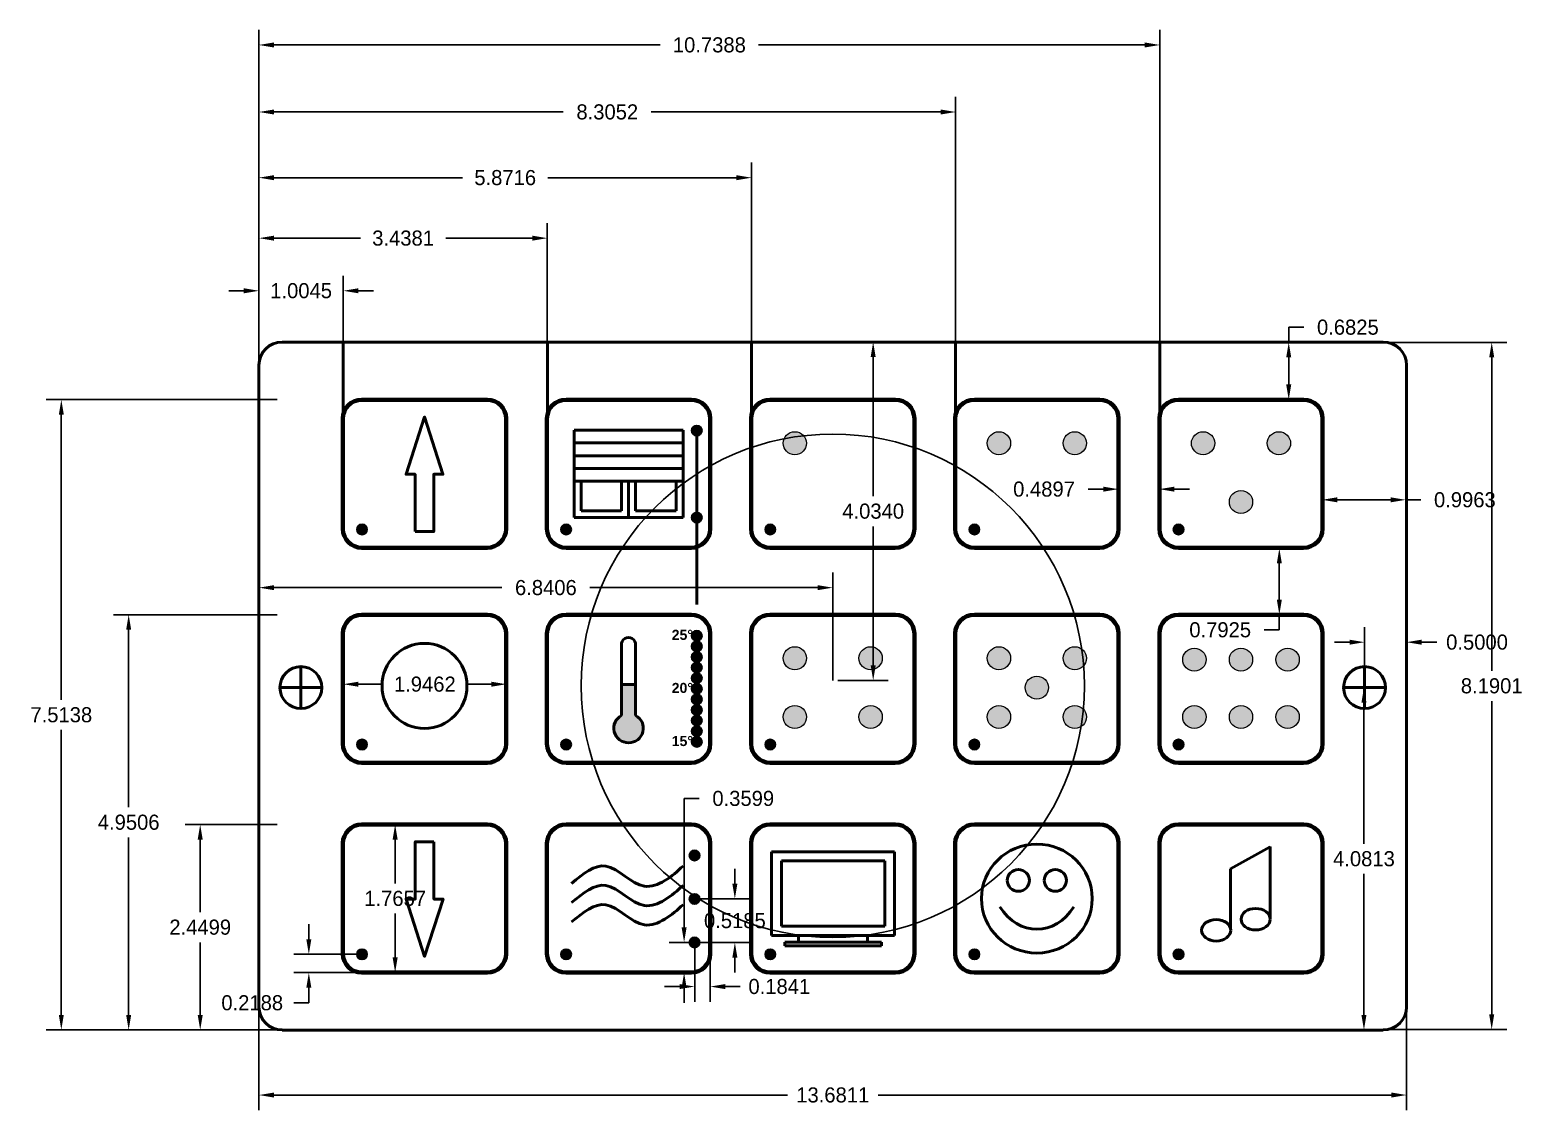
# Model space of a CAD drawing. Header units: centimetres. Extents: x -12 to 94, y -28 to 4.
# Drawn here: x 76.45 to 94.25, y -9.26 to 3.61 of the extents above; entities that cross this region are included whole.
import ezdxf

# ---------------------------------------------------------------- set-up
doc = ezdxf.new("R2010")
doc.units = ezdxf.units.CM
doc.header["$MEASUREMENT"] = 0
doc.layers.add('grafika koło', color=7, linetype='Continuous', lineweight=50)
doc.layers.add('ramka_zewnetrzna', color=7, linetype='Continuous', lineweight=50)
for name, color, linetype in [('LED_info', 1, 'Continuous'), ('Podświetlenie_klawiszy', 5, 'Continuous'), ('Pole_Touch', 7, 'Continuous'), ('wymiary', 1, 'Continuous')]:
    doc.layers.add(name, color=color, linetype=linetype)
doc.dimstyles.get("Standard").update_dxf_attribs({"dimtxt": 0.18, "dimasz": 0.18, "dimexe": 0.18, "dimexo": 0.0625, "dimgap": 0.09, "dimtad": 0, "dimtih": 1, "dimtoh": 1, "dimdec": 4, "dimzin": 0, "dimdsep": 46, "dimtxsty": 'Standard', "dimcen": 0.09, "dimadec": 0, "dimazin": 0, "dimtfac": 1, "dimtdec": 4, "dimtofl": 0, "dimtmove": 0, "dimatfit": 3, "dimfxl": 1, "dimtolj": 1, "dimtzin": 0, "dimarcsym": 0})

# ---------------------------------------------------------------- blocks, each defined once
blk = doc.blocks.new('ramka1')
at = {"layer": 'ramka_zewnetrzna'}
for p, q in [((-0.278, 7.926), (-13.403, 7.926)), ((-13.681, 7.653), (-13.681, 0)), ((0, 0), (0, 7.653)), ((-13.403, -0.274), (-0.278, -0.274))]:
    blk.add_line(p, q, dxfattribs=at)
for centre, major_axis, start_param, end_param in [((-13.403, 7.653), (-0.278, 0), -1.570796, 0), ((-0.278, 7.653), (-0.278, 0), 3.141593, 4.712389), ((-13.403, 0), (0.278, 0), 3.141593, 4.712389), ((-0.278, 0), (0.278, 0), 4.712389, 6.283185)]:
    blk.add_ellipse(centre, major_axis=major_axis, ratio=0.98339, start_param=start_param, end_param=end_param, dxfattribs=at)
blk = doc.blocks.new('Pole_Touch')
at = {"layer": 'Pole_Touch', "lineweight": 100}
blk.add_open_spline([(-0.028, 1.108), (-0.028, 1.108), (1.044, 1.108), (1.044, 1.108), (1.044, 1.108), (1.134, 1.108), (1.208, 1.034), (1.208, 0.944), (1.208, 0.944), (1.208, 0.944), (1.208, -0.019), (1.208, -0.019), (1.208, -0.019), (1.208, -0.109), (1.134, -0.183), (1.044, -0.183), (1.044, -0.183), (1.044, -0.183), (-0.028, -0.183), (-0.028, -0.183), (-0.028, -0.183), (-0.118, -0.183), (-0.192, -0.109), (-0.192, -0.019), (-0.192, -0.019), (-0.192, -0.019), (-0.192, 0.944), (-0.192, 0.944), (-0.192, 0.944), (-0.192, 1.034), (-0.118, 1.108), (-0.028, 1.108)], degree=3, knots=[0, 0, 0, 0, 0.111111, 0.111111, 0.111111, 0.111111, 0.222222, 0.222222, 0.222222, 0.222222, 0.333333, 0.333333, 0.333333, 0.333333, 0.444444, 0.444444, 0.444444, 0.444444, 0.555556, 0.555556, 0.555556, 0.555556, 0.666667, 0.666667, 0.666667, 0.666667, 0.777778, 0.777778, 0.777778, 0.777778, 1, 1, 1, 1], dxfattribs=at)
blk = doc.blocks.new('LED_1')
at = {"layer": 'Podświetlenie_klawiszy'}
blk.add_hatch(color=256, dxfattribs=at).paths.add_polyline_path([(0.0625, 0, 1), (-0.0625, 0, 1)])
blk.add_circle((0, 0), 0.0625, dxfattribs=at)
blk = doc.blocks.new('grafika koło')
h = blk.add_hatch(color=256)
edge = h.paths.add_edge_path()
edge.add_ellipse((0, 0), major_axis=(0, 0.1), ratio=1, start_angle=0, end_angle=360)
at = {"layer": 'grafika koło', "lineweight": 0}
blk.add_ellipse((0, 0), major_axis=(0, 0.1), ratio=1, dxfattribs=at)
blk = doc.blocks.new('LED_info')
at = {"layer": 'LED_info'}
blk.add_hatch(color=256, dxfattribs=at).paths.add_polyline_path([(0.0625, 0, 1), (-0.0625, 0, 1)])
blk.add_circle((0, 0), 0.0625, dxfattribs=at)
blk = doc.blocks.new('łeb')
at = {"layer": 'grafika koło'}
for q in [(0, 0.25), (-0.25, 0), (0.25, 0), (0, -0.25)]:
    blk.add_line((0, 0), q, dxfattribs=at)
blk.add_circle((0, 0), 0.25, dxfattribs=at)
blk = doc.blocks.new('*D35')
at = {"layer": 'Defpoints', "color": 0}
for p in [(79.177, -8.035), (92.859, -8.035), (79.177, -9.084)]:
    blk.add_point(p, dxfattribs=at)
at = {"layer": 'grafika koło', "color": 0, "lineweight": -2}
for p, q in [((79.177, -8.097), (79.177, -9.264)), ((92.859, -8.097), (92.859, -9.264)), ((79.357, -9.084), (85.478, -9.084)), ((92.679, -9.084), (86.558, -9.084))]:
    blk.add_line(p, q, dxfattribs=at)
at = {"layer": 'grafika koło', "color": 0}
for points in [[(79.357, -9.054), (79.357, -9.114), (79.177, -9.084)], [(92.679, -9.054), (92.679, -9.114), (92.859, -9.084)]]:
    blk.add_solid(points, dxfattribs=at)
at = {"layer": 'grafika koło', "color": 0, "insert": (86.018, -9.084), "char_height": 0.18, "attachment_point": 5}
blk.add_mtext('\\A1;13.6811', dxfattribs=at)
blk = doc.blocks.new('*D37')
at = {"layer": 'Defpoints', "color": 0}
for p in [(80.182, 0.503), (79.177, -0.382), (80.182, -0.382)]:
    blk.add_point(p, dxfattribs=at)
at = {"layer": 'grafika koło', "color": 0, "lineweight": -2}
for p, q in [((79.177, -0.319), (79.177, 0.683)), ((80.182, -0.319), (80.182, 0.683)), ((78.997, 0.503), (78.817, 0.503)), ((80.362, 0.503), (80.542, 0.503))]:
    blk.add_line(p, q, dxfattribs=at)
at = {"layer": 'grafika koło', "color": 0}
for points in [[(78.997, 0.533), (78.997, 0.473), (79.177, 0.503)], [(80.362, 0.533), (80.362, 0.473), (80.182, 0.503)]]:
    blk.add_solid(points, dxfattribs=at)
at = {"layer": 'grafika koło', "color": 0, "insert": (79.68, 0.503), "char_height": 0.18, "attachment_point": 5}
blk.add_mtext('\\A1;1.0045', dxfattribs=at)
blk = doc.blocks.new('*D38')
at = {"layer": 'Defpoints', "color": 0}
for p in [(82.615, 1.13), (79.177, -0.319), (82.615, -0.319)]:
    blk.add_point(p, dxfattribs=at)
at = {"layer": 'grafika koło', "color": 0, "lineweight": -2}
for p, q in [((79.177, -0.257), (79.177, 1.31)), ((82.615, -0.257), (82.615, 1.31)), ((79.357, 1.13), (80.386, 1.13)), ((82.435, 1.13), (81.406, 1.13))]:
    blk.add_line(p, q, dxfattribs=at)
at = {"layer": 'grafika koło', "color": 0}
for points in [[(79.357, 1.16), (79.357, 1.1), (79.177, 1.13)], [(82.435, 1.16), (82.435, 1.1), (82.615, 1.13)]]:
    blk.add_solid(points, dxfattribs=at)
at = {"layer": 'grafika koło', "color": 0, "insert": (80.896, 1.13), "char_height": 0.18, "attachment_point": 5}
blk.add_mtext('\\A1;3.4381', dxfattribs=at)
blk = doc.blocks.new('*D39')
at = {"layer": 'Defpoints', "color": 0}
for p in [(85.049, 1.851), (79.177, -0.382), (85.049, -0.382)]:
    blk.add_point(p, dxfattribs=at)
at = {"layer": 'grafika koło', "color": 0, "lineweight": -2}
for p, q in [((79.177, -0.319), (79.177, 2.031)), ((85.049, -0.319), (85.049, 2.031)), ((79.357, 1.851), (81.603, 1.851)), ((84.869, 1.851), (82.623, 1.851))]:
    blk.add_line(p, q, dxfattribs=at)
at = {"layer": 'grafika koło', "color": 0}
for points in [[(79.357, 1.881), (79.357, 1.821), (79.177, 1.851)], [(84.869, 1.881), (84.869, 1.821), (85.049, 1.851)]]:
    blk.add_solid(points, dxfattribs=at)
at = {"layer": 'grafika koło', "color": 0, "insert": (82.113, 1.851), "char_height": 0.18, "attachment_point": 5}
blk.add_mtext('\\A1;5.8716', dxfattribs=at)
blk = doc.blocks.new('*D40')
at = {"layer": 'Defpoints', "color": 0}
for p in [(87.483, 2.634), (79.177, -0.382), (87.483, -0.382)]:
    blk.add_point(p, dxfattribs=at)
at = {"layer": 'grafika koło', "color": 0, "lineweight": -2}
for p, q in [((79.177, -0.319), (79.177, 2.814)), ((87.483, -0.319), (87.483, 2.814)), ((79.357, 2.634), (82.805, 2.634)), ((87.303, 2.634), (83.855, 2.634))]:
    blk.add_line(p, q, dxfattribs=at)
at = {"layer": 'grafika koło', "color": 0}
for points in [[(79.357, 2.664), (79.357, 2.604), (79.177, 2.634)], [(87.303, 2.664), (87.303, 2.604), (87.483, 2.634)]]:
    blk.add_solid(points, dxfattribs=at)
at = {"layer": 'grafika koło', "color": 0, "insert": (83.33, 2.634), "char_height": 0.18, "attachment_point": 5}
blk.add_mtext('\\A1;8.3052', dxfattribs=at)
blk = doc.blocks.new('*D41')
at = {"layer": 'Defpoints', "color": 0}
for p in [(89.916, 3.433), (79.177, -0.382), (89.916, -0.382)]:
    blk.add_point(p, dxfattribs=at)
at = {"layer": 'grafika koło', "color": 0, "lineweight": -2}
for p, q in [((79.177, -0.319), (79.177, 3.613)), ((89.916, -0.319), (89.916, 3.613)), ((79.357, 3.433), (83.962, 3.433)), ((89.736, 3.433), (85.132, 3.433))]:
    blk.add_line(p, q, dxfattribs=at)
at = {"layer": 'grafika koło', "color": 0}
for points in [[(79.357, 3.463), (79.357, 3.403), (79.177, 3.433)], [(89.736, 3.463), (89.736, 3.403), (89.916, 3.433)]]:
    blk.add_solid(points, dxfattribs=at)
at = {"layer": 'grafika koło', "color": 0, "insert": (84.547, 3.433), "char_height": 0.18, "attachment_point": 5}
blk.add_mtext('\\A1;10.7388', dxfattribs=at)
blk = doc.blocks.new('*D42')
at = {"layer": 'Defpoints', "color": 0}
for p in [(78.477, -5.859), (79.456, -5.859), (79.456, -8.308)]:
    blk.add_point(p, dxfattribs=at)
at = {"layer": 'grafika koło', "color": 0, "lineweight": -2}
for p, q in [((79.393, -5.859), (78.297, -5.859)), ((78.477, -6.039), (78.477, -6.904)), ((78.477, -8.128), (78.477, -7.264)), ((79.393, -8.308), (78.297, -8.308))]:
    blk.add_line(p, q, dxfattribs=at)
at = {"layer": 'grafika koło', "color": 0}
for points in [[(78.447, -6.039), (78.507, -6.039), (78.477, -5.859)], [(78.447, -8.128), (78.507, -8.128), (78.477, -8.308)]]:
    blk.add_solid(points, dxfattribs=at)
at = {"layer": 'grafika koło', "color": 0, "insert": (78.477, -7.084), "char_height": 0.18, "attachment_point": 5}
blk.add_mtext('\\A1;2.4499', dxfattribs=at)
blk = doc.blocks.new('*D43')
at = {"layer": 'Defpoints', "color": 0}
for p in [(77.624, -3.358), (79.456, -3.358), (79.456, -8.308)]:
    blk.add_point(p, dxfattribs=at)
at = {"layer": 'grafika koło', "color": 0, "lineweight": -2}
for p, q in [((79.393, -3.358), (77.444, -3.358)), ((77.624, -3.538), (77.624, -5.653)), ((77.624, -8.128), (77.624, -6.013)), ((79.393, -8.308), (77.444, -8.308))]:
    blk.add_line(p, q, dxfattribs=at)
at = {"layer": 'grafika koło', "color": 0}
for points in [[(77.594, -3.538), (77.654, -3.538), (77.624, -3.358)], [(77.594, -8.128), (77.654, -8.128), (77.624, -8.308)]]:
    blk.add_solid(points, dxfattribs=at)
at = {"layer": 'grafika koło', "color": 0, "insert": (77.624, -5.833), "char_height": 0.18, "attachment_point": 5}
blk.add_mtext('\\A1;4.9506', dxfattribs=at)
blk = doc.blocks.new('*D44')
at = {"layer": 'Defpoints', "color": 0}
for p in [(76.821, -0.795), (79.456, -0.795), (79.456, -8.308)]:
    blk.add_point(p, dxfattribs=at)
at = {"layer": 'grafika koło', "color": 0, "lineweight": -2}
for p, q in [((79.393, -0.795), (76.641, -0.795)), ((76.821, -0.975), (76.821, -4.372)), ((76.821, -8.128), (76.821, -4.732)), ((79.393, -8.308), (76.641, -8.308))]:
    blk.add_line(p, q, dxfattribs=at)
at = {"layer": 'grafika koło', "color": 0}
for points in [[(76.791, -0.975), (76.851, -0.975), (76.821, -0.795)], [(76.791, -8.128), (76.851, -8.128), (76.821, -8.308)]]:
    blk.add_solid(points, dxfattribs=at)
at = {"layer": 'grafika koło', "color": 0, "insert": (76.821, -4.552), "char_height": 0.18, "attachment_point": 5}
blk.add_mtext('\\A1;7.5138', dxfattribs=at)
blk = doc.blocks.new('*D45')
at = {"layer": 'Defpoints', "color": 0}
for p in [(80.406, -7.406), (79.772, -7.625), (80.406, -7.625)]:
    blk.add_point(p, dxfattribs=at)
at = {"layer": 'grafika koło', "color": 0, "lineweight": -2}
for p, q in [((79.772, -7.226), (79.772, -7.046)), ((80.344, -7.406), (79.592, -7.406)), ((80.344, -7.625), (79.592, -7.625)), ((79.772, -7.805), (79.772, -7.985)), ((79.772, -7.985), (79.592, -7.985))]:
    blk.add_line(p, q, dxfattribs=at)
at = {"layer": 'grafika koło', "color": 0}
for points in [[(79.742, -7.226), (79.802, -7.226), (79.772, -7.406)], [(79.742, -7.805), (79.802, -7.805), (79.772, -7.625)]]:
    blk.add_solid(points, dxfattribs=at)
at = {"layer": 'grafika koło', "color": 0, "insert": (79.097, -7.985), "char_height": 0.18, "attachment_point": 5}
blk.add_mtext('\\A1;0.2188', dxfattribs=at)
blk = doc.blocks.new('*D46')
at = {"layer": 'Defpoints', "color": 0}
for p in [(84.372, -7.269), (84.556, -7.269), (84.556, -7.791)]:
    blk.add_point(p, dxfattribs=at)
at = {"layer": 'grafika koło', "color": 0, "lineweight": -2}
for p, q in [((84.372, -7.331), (84.372, -7.971)), ((84.556, -7.331), (84.556, -7.971)), ((84.192, -7.791), (84.012, -7.791)), ((84.736, -7.791), (84.916, -7.791))]:
    blk.add_line(p, q, dxfattribs=at)
at = {"layer": 'grafika koło', "color": 0}
for points in [[(84.192, -7.761), (84.192, -7.821), (84.372, -7.791)], [(84.736, -7.761), (84.736, -7.821), (84.556, -7.791)]]:
    blk.add_solid(points, dxfattribs=at)
at = {"layer": 'grafika koło', "color": 0, "insert": (85.381, -7.791), "char_height": 0.18, "attachment_point": 5}
blk.add_mtext('\\A1;0.1841', dxfattribs=at)
blk = doc.blocks.new('*D47')
at = {"layer": 'Defpoints', "color": 0}
for p in [(84.37, -7.265), (84.246, -7.625), (84.37, -7.625)]:
    blk.add_point(p, dxfattribs=at)
at = {"layer": 'grafika koło', "color": 0, "lineweight": -2}
for p, q in [((84.246, -7.085), (84.246, -5.549)), ((84.246, -5.549), (84.426, -5.549)), ((84.308, -7.265), (84.066, -7.265)), ((84.308, -7.625), (84.066, -7.625)), ((84.246, -7.805), (84.246, -7.985))]:
    blk.add_line(p, q, dxfattribs=at)
at = {"layer": 'grafika koło', "color": 0}
for points in [[(84.216, -7.085), (84.276, -7.085), (84.246, -7.265)], [(84.216, -7.805), (84.276, -7.805), (84.246, -7.625)]]:
    blk.add_solid(points, dxfattribs=at)
at = {"layer": 'grafika koło', "color": 0, "insert": (84.951, -5.549), "char_height": 0.18, "attachment_point": 5}
blk.add_mtext('\\A1;0.3599', dxfattribs=at)
blk = doc.blocks.new('*D48')
at = {"layer": 'Defpoints', "color": 0}
for p in [(84.37, -6.746), (84.851, -6.746), (84.37, -7.265)]:
    blk.add_point(p, dxfattribs=at)
at = {"layer": 'grafika koło', "color": 0, "lineweight": -2}
for p, q in [((84.851, -6.566), (84.851, -6.386)), ((84.433, -6.746), (85.031, -6.746)), ((84.433, -7.265), (85.031, -7.265)), ((84.851, -7.445), (84.851, -7.625))]:
    blk.add_line(p, q, dxfattribs=at)
at = {"layer": 'grafika koło', "color": 0}
for points in [[(84.821, -6.566), (84.881, -6.566), (84.851, -6.746)], [(84.821, -7.445), (84.881, -7.445), (84.851, -7.265)]]:
    blk.add_solid(points, dxfattribs=at)
at = {"layer": 'grafika koło', "color": 0, "insert": (84.851, -7.006), "char_height": 0.18, "attachment_point": 5}
blk.add_mtext('\\A1;0.5185', dxfattribs=at)
blk = doc.blocks.new('*D49')
at = {"layer": 'Defpoints', "color": 0}
for p in [(80.406, -5.859), (80.406, -7.624), (80.801, -7.624)]:
    blk.add_point(p, dxfattribs=at)
at = {"layer": 'grafika koło', "color": 0, "lineweight": -2}
for p, q in [((80.469, -5.859), (80.981, -5.859)), ((80.801, -6.039), (80.801, -6.561)), ((80.801, -7.444), (80.801, -6.921)), ((80.469, -7.624), (80.981, -7.624))]:
    blk.add_line(p, q, dxfattribs=at)
at = {"layer": 'grafika koło', "color": 0}
for points in [[(80.771, -6.039), (80.831, -6.039), (80.801, -5.859)], [(80.771, -7.444), (80.831, -7.444), (80.801, -7.624)]]:
    blk.add_solid(points, dxfattribs=at)
at = {"layer": 'grafika koło', "color": 0, "insert": (80.801, -6.741), "char_height": 0.18, "attachment_point": 5}
blk.add_mtext('\\A1;1.7657', dxfattribs=at)
blk = doc.blocks.new('*D50')
at = {"layer": 'Defpoints', "color": 0}
for p in [(80.182, -3.832), (82.128, -3.832), (80.182, -4.187)]:
    blk.add_point(p, dxfattribs=at)
at = {"layer": 'grafika koło', "color": 0, "lineweight": -2}
for p, q in [((80.182, -3.894), (80.182, -4.367)), ((82.128, -3.894), (82.128, -4.367)), ((80.362, -4.187), (80.645, -4.187)), ((81.948, -4.187), (81.665, -4.187))]:
    blk.add_line(p, q, dxfattribs=at)
at = {"layer": 'grafika koło', "color": 0}
for points in [[(80.362, -4.157), (80.362, -4.217), (80.182, -4.187)], [(81.948, -4.157), (81.948, -4.217), (82.128, -4.187)]]:
    blk.add_solid(points, dxfattribs=at)
at = {"layer": 'grafika koło', "color": 0, "insert": (81.155, -4.187), "char_height": 0.18, "attachment_point": 5}
blk.add_mtext('\\A1;1.9462', dxfattribs=at)
blk = doc.blocks.new('*D51')
at = {"layer": 'Defpoints', "color": 0}
for p in [(92.564, -0.112), (93.874, -0.112), (92.564, -8.302)]:
    blk.add_point(p, dxfattribs=at)
at = {"layer": 'grafika koło', "color": 0, "lineweight": -2}
for p, q in [((92.627, -0.112), (94.054, -0.112)), ((93.874, -0.292), (93.874, -4.027)), ((93.874, -8.122), (93.874, -4.387)), ((92.627, -8.302), (94.054, -8.302))]:
    blk.add_line(p, q, dxfattribs=at)
at = {"layer": 'grafika koło', "color": 0}
for points in [[(93.844, -0.292), (93.904, -0.292), (93.874, -0.112)], [(93.844, -8.122), (93.904, -8.122), (93.874, -8.302)]]:
    blk.add_solid(points, dxfattribs=at)
at = {"layer": 'grafika koło', "color": 0, "insert": (93.874, -4.207), "char_height": 0.18, "attachment_point": 5}
blk.add_mtext('\\A1;8.1901', dxfattribs=at)
blk = doc.blocks.new('*D52')
at = {"layer": 'Defpoints', "color": 0}
for p in [(90.97, -0.112), (91.454, -0.112), (90.97, -0.794)]:
    blk.add_point(p, dxfattribs=at)
at = {"layer": 'grafika koło', "color": 0, "lineweight": -2}
for p, q in [((91.454, -0.112), (91.454, 0.068)), ((91.454, 0.068), (91.634, 0.068)), ((91.033, -0.112), (91.634, -0.112)), ((91.454, -0.614), (91.454, -0.292)), ((91.033, -0.794), (91.634, -0.794))]:
    blk.add_line(p, q, dxfattribs=at)
at = {"layer": 'grafika koło', "color": 0}
for points in [[(91.424, -0.292), (91.484, -0.292), (91.454, -0.112)], [(91.424, -0.614), (91.484, -0.614), (91.454, -0.794)]]:
    blk.add_solid(points, dxfattribs=at)
at = {"layer": 'grafika koło', "color": 0, "insert": (92.159, 0.068), "char_height": 0.18, "attachment_point": 5}
blk.add_mtext('\\A1;0.6825', dxfattribs=at)
blk = doc.blocks.new('*D53')
at = {"layer": 'Defpoints', "color": 0}
for p in [(91.853, -1.733), (92.849, -1.733), (92.849, -1.989)]:
    blk.add_point(p, dxfattribs=at)
at = {"layer": 'grafika koło', "color": 0, "lineweight": -2}
for p, q in [((91.853, -1.795), (91.853, -2.169)), ((92.849, -1.795), (92.849, -2.169)), ((92.033, -1.989), (92.669, -1.989)), ((92.849, -1.989), (93.029, -1.989))]:
    blk.add_line(p, q, dxfattribs=at)
at = {"layer": 'grafika koło', "color": 0}
for points in [[(92.033, -1.959), (92.033, -2.019), (91.853, -1.989)], [(92.669, -1.959), (92.669, -2.019), (92.849, -1.989)]]:
    blk.add_solid(points, dxfattribs=at)
at = {"layer": 'grafika koło', "color": 0, "insert": (93.554, -1.989), "char_height": 0.18, "attachment_point": 5}
blk.add_mtext('\\A1;0.9963', dxfattribs=at)
blk = doc.blocks.new('*D54')
at = {"layer": 'Defpoints', "color": 0}
for p in [(89.422, -1.813), (89.422, -1.862), (89.912, -1.813)]:
    blk.add_point(p, dxfattribs=at)
at = {"layer": 'grafika koło', "color": 0, "lineweight": -2}
for p, q in [((89.242, -1.862), (89.062, -1.862)), ((89.422, -1.875), (89.422, -2.042)), ((89.912, -1.875), (89.912, -2.042)), ((90.092, -1.862), (90.272, -1.862))]:
    blk.add_line(p, q, dxfattribs=at)
at = {"layer": 'grafika koło', "color": 0}
for points in [[(89.242, -1.832), (89.242, -1.892), (89.422, -1.862)], [(90.092, -1.832), (90.092, -1.892), (89.912, -1.862)]]:
    blk.add_solid(points, dxfattribs=at)
at = {"layer": 'grafika koło', "color": 0, "insert": (88.537, -1.862), "char_height": 0.18, "attachment_point": 5}
blk.add_mtext('\\A1;0.4897', dxfattribs=at)
blk = doc.blocks.new('*D55')
at = {"layer": 'Defpoints', "color": 0}
for p in [(90.793, -2.566), (90.793, -3.359), (91.342, -3.359)]:
    blk.add_point(p, dxfattribs=at)
at = {"layer": 'grafika koło', "color": 0, "lineweight": -2}
for p, q in [((90.856, -2.566), (91.522, -2.566)), ((91.342, -2.746), (91.342, -3.179)), ((90.856, -3.359), (91.522, -3.359)), ((91.342, -3.359), (91.342, -3.539)), ((91.342, -3.539), (91.162, -3.539))]:
    blk.add_line(p, q, dxfattribs=at)
at = {"layer": 'grafika koło', "color": 0}
for points in [[(91.312, -2.746), (91.372, -2.746), (91.342, -2.566)], [(91.312, -3.179), (91.372, -3.179), (91.342, -3.359)]]:
    blk.add_solid(points, dxfattribs=at)
at = {"layer": 'grafika koło', "color": 0, "insert": (90.637, -3.539), "char_height": 0.18, "attachment_point": 5}
blk.add_mtext('\\A1;0.7925', dxfattribs=at)
blk = doc.blocks.new('*D56')
at = {"layer": 'Defpoints', "color": 0}
for p in [(92.859, -3.686), (92.359, -4.227), (92.859, -4.227)]:
    blk.add_point(p, dxfattribs=at)
at = {"layer": 'grafika koło', "color": 0, "lineweight": -2}
for p, q in [((92.359, -4.165), (92.359, -3.506)), ((92.859, -4.165), (92.859, -3.506)), ((92.179, -3.686), (91.999, -3.686)), ((93.039, -3.686), (93.219, -3.686))]:
    blk.add_line(p, q, dxfattribs=at)
at = {"layer": 'grafika koło', "color": 0}
for points in [[(92.179, -3.656), (92.179, -3.716), (92.359, -3.686)], [(93.039, -3.656), (93.039, -3.716), (92.859, -3.686)]]:
    blk.add_solid(points, dxfattribs=at)
at = {"layer": 'grafika koło', "color": 0, "insert": (93.699, -3.686), "char_height": 0.18, "attachment_point": 5}
blk.add_mtext('\\A1;0.5000', dxfattribs=at)
blk = doc.blocks.new('*D57')
at = {"layer": 'Defpoints', "color": 0}
for p in [(92.359, -4.227), (92.351, -8.308), (92.359, -8.308)]:
    blk.add_point(p, dxfattribs=at)
at = {"layer": 'grafika koło', "color": 0, "lineweight": -2}
for p, q in [((92.296, -4.227), (92.171, -4.227)), ((92.351, -4.407), (92.351, -6.088)), ((92.351, -8.128), (92.351, -6.448)), ((92.296, -8.308), (92.171, -8.308))]:
    blk.add_line(p, q, dxfattribs=at)
at = {"layer": 'grafika koło', "color": 0}
for points in [[(92.321, -4.407), (92.381, -4.407), (92.351, -4.227)], [(92.321, -8.128), (92.381, -8.128), (92.351, -8.308)]]:
    blk.add_solid(points, dxfattribs=at)
at = {"layer": 'grafika koło', "color": 0, "insert": (92.351, -6.268), "char_height": 0.18, "attachment_point": 5}
blk.add_mtext('\\A1;4.0813', dxfattribs=at)
blk = doc.blocks.new('*D58')
at = {"layer": 'Defpoints', "color": 0}
for p in [(79.177, -3.036), (79.177, -4.205), (86.018, -4.205)]:
    blk.add_point(p, dxfattribs=at)
at = {"layer": 'grafika koło', "color": 0, "lineweight": -2}
for p, q in [((79.177, -4.142), (79.177, -2.856)), ((86.018, -4.142), (86.018, -2.856)), ((79.357, -3.036), (82.073, -3.036)), ((85.838, -3.036), (83.123, -3.036))]:
    blk.add_line(p, q, dxfattribs=at)
at = {"layer": 'grafika koło', "color": 0}
for points in [[(79.357, -3.006), (79.357, -3.066), (79.177, -3.036)], [(85.838, -3.006), (85.838, -3.066), (86.018, -3.036)]]:
    blk.add_solid(points, dxfattribs=at)
at = {"layer": 'grafika koło', "color": 0, "insert": (82.598, -3.036), "char_height": 0.18, "attachment_point": 5}
blk.add_mtext('\\A1;6.8406', dxfattribs=at)
blk = doc.blocks.new('*D59')
at = {"layer": 'Defpoints', "color": 0}
for p in [(86.018, -0.108), (86.5, -0.108), (86.018, -4.142)]:
    blk.add_point(p, dxfattribs=at)
at = {"layer": 'grafika koło', "color": 0, "lineweight": -2}
for p, q in [((86.08, -0.108), (86.68, -0.108)), ((86.5, -0.288), (86.5, -1.945)), ((86.5, -3.962), (86.5, -2.305)), ((86.08, -4.142), (86.68, -4.142))]:
    blk.add_line(p, q, dxfattribs=at)
at = {"layer": 'grafika koło', "color": 0}
for points in [[(86.47, -0.288), (86.53, -0.288), (86.5, -0.108)], [(86.47, -3.962), (86.53, -3.962), (86.5, -4.142)]]:
    blk.add_solid(points, dxfattribs=at)
at = {"layer": 'grafika koło', "color": 0, "insert": (86.5, -2.125), "char_height": 0.18, "attachment_point": 5}
blk.add_mtext('\\A1;4.0340', dxfattribs=at)

msp = doc.modelspace()

# ---------------------------------------------------------------- hatches: boundary and pattern name
at = {"layer": 'grafika koło'}
h = msp.add_hatch(color=256, dxfattribs=at)
edge = h.paths.add_edge_path()
edge.add_ellipse((83.58376, -4.71165), major_axis=(0.17635, 0), ratio=0.98339024, start_angle=118.057315, end_angle=421.942685)
edge.add_line((83.66671, -4.55861), (83.66671, -4.19147))
edge.add_line((83.66671, -4.19147), (83.50081, -4.19147))
edge.add_line((83.50081, -4.19147), (83.50081, -4.55861))
at = {"layer": 'LED_info'}
msp.add_hatch(color=256, dxfattribs=at).paths.add_polyline_path([(84.45939, -4.24113, 1), (84.33439, -4.24113, 1)])

# ---------------------------------------------------------------- linework, layer by layer
at = {"layer": 'grafika koło'}
for p, q in [((80.18189, -1.05649), (80.18189, -0.10849)), ((82.61545, -1.05649), (82.61545, -0.10849)), ((85.04902, -1.05649), (85.04902, -0.10849)), ((87.48259, -1.05649), (87.48259, -0.10849)), ((89.91615, -1.05649), (89.91615, -0.10849)), ((82.93459, -2.2005), (82.93459, -1.15914)), ((82.93459, -1.15914), (84.23292, -1.15914)), ((84.23292, -1.15914), (84.23292, -2.2005)), ((84.39689, -1.16401), (84.39689, -3.23556)), ((82.93459, -1.31105), (84.23292, -1.31105)), ((82.93459, -1.46296), (84.23292, -1.46296)), ((82.93459, -1.61487), (84.23292, -1.61487)), ((82.93459, -1.76678), (84.23292, -1.76678)), ((83.01803, -1.76678), (83.01803, -2.11845)), ((83.50032, -2.11845), (83.50032, -1.76678)), ((83.58376, -1.76678), (83.54263, -1.76678)), ((83.58376, -2.2005), (83.58376, -1.76678)), ((83.58376, -1.76678), (83.62511, -1.76678)), ((83.66719, -1.76678), (83.66719, -2.11845)), ((84.14948, -2.11845), (84.14948, -1.76678)), ((83.01803, -2.11845), (83.50032, -2.11845)), ((83.66719, -2.11845), (84.14948, -2.11845)), ((84.23292, -2.2005), (82.93459, -2.2005)), ((83.50081, -3.72268), (83.50081, -4.55861)), ((83.66671, -3.72268), (83.66671, -4.55861)), ((83.50081, -4.19147), (83.66671, -4.19147)), ((85.28951, -7.18026), (85.28951, -6.1853)), ((85.28951, -6.1853), (86.75515, -6.1853)), ((86.75515, -6.1853), (86.75515, -7.18026)), ((85.40622, -7.07239), (85.40622, -6.29318)), ((85.40622, -6.29318), (86.63844, -6.29318)), ((86.63844, -6.29318), (86.63844, -7.07239)), ((86.63844, -7.07239), (85.40622, -7.07239)), ((86.75515, -7.18026), (85.28951, -7.18026)), ((85.44573, -7.30369), (85.44573, -7.26333)), ((85.44573, -7.26333), (86.59897, -7.26333)), ((85.61159, -7.18026), (85.61159, -7.26333)), ((86.43307, -7.18026), (85.61159, -7.18026)), ((85.61159, -7.26333), (86.43307, -7.26333)), ((86.43307, -7.26333), (86.43307, -7.18026)), ((86.59897, -7.26333), (86.59897, -7.30369)), ((86.59897, -7.30369), (85.44573, -7.30369))]:
    msp.add_line(p, q, dxfattribs=at)
msp.add_ellipse((81.15075, -4.20642), major_axis=(0, 0.50654), ratio=0.9987438, dxfattribs=at)
for centre, major_axis, ratio, start_param, end_param in [((83.58376, -3.71343), (-0.08348, 0), 0.98339024, 3.02865673, 6.39612123), ((83.58376, -4.71165), (0.17635, 0), 0.98339024, 2.06048885, 7.36428911), ((91.05947, -6.9882), (-0.17383, 0), 0.73754268, 3.14159265, 9.42477796), ((90.58974, -7.11975), (-0.17383, 0), 0.73754268, 3.14159265, 9.42477796)]:
    msp.add_ellipse(centre, major_axis=major_axis, ratio=ratio, start_param=start_param, end_param=end_param, dxfattribs=at)
for points, knots in [([(81.03948, -2.3683), (81.03948, -2.3683), (81.03948, -1.68406), (81.03948, -1.68406), (81.03948, -1.68406), (81.03948, -1.68406), (80.93053, -1.68406), (80.93053, -1.68406), (80.93053, -1.68406), (80.93053, -1.68406), (81.15107, -0.99982), (81.15107, -0.99982), (81.15107, -0.99982), (81.15107, -0.99982), (81.37028, -1.68406), (81.37028, -1.68406), (81.37028, -1.68406), (81.37028, -1.68406), (81.26134, -1.68406), (81.26134, -1.68406), (81.26134, -1.68406), (81.26134, -1.68406), (81.26134, -2.3683), (81.26134, -2.3683), (81.26134, -2.3683), (81.26134, -2.3683), (81.03948, -2.3683), (81.03948, -2.3683)], [0, 0, 0, 0, 0.125, 0.125, 0.125, 0.125, 0.25, 0.25, 0.25, 0.25, 0.375, 0.375, 0.375, 0.375, 0.5, 0.5, 0.5, 0.5, 0.625, 0.625, 0.625, 0.625, 0.75, 0.75, 0.75, 0.75, 1, 1, 1, 1]), ([(81.26264, -6.06376), (81.26264, -6.06376), (81.26264, -6.748), (81.26264, -6.748), (81.26264, -6.748), (81.26264, -6.748), (81.37159, -6.748), (81.37159, -6.748), (81.37159, -6.748), (81.37159, -6.748), (81.15105, -7.43225), (81.15105, -7.43225), (81.15105, -7.43225), (81.15105, -7.43225), (80.93185, -6.748), (80.93185, -6.748), (80.93185, -6.748), (80.93185, -6.748), (81.04078, -6.748), (81.04078, -6.748), (81.04078, -6.748), (81.04078, -6.748), (81.04078, -6.06376), (81.04078, -6.06376), (81.04078, -6.06376), (81.04078, -6.06376), (81.26264, -6.06376), (81.26264, -6.06376)], [0, 0, 0, 0, 0.125, 0.125, 0.125, 0.125, 0.25, 0.25, 0.25, 0.25, 0.375, 0.375, 0.375, 0.375, 0.5, 0.5, 0.5, 0.5, 0.625, 0.625, 0.625, 0.625, 0.75, 0.75, 0.75, 0.75, 1, 1, 1, 1]), ([(87.79078, -6.74182), (87.79078, -7.10047), (88.0866, -7.39139), (88.45131, -7.39139), (88.45131, -7.39139), (88.81603, -7.39139), (89.11185, -7.10047), (89.11185, -6.74182), (89.11185, -6.74182), (89.11185, -6.38316), (88.81603, -6.09225), (88.45131, -6.09225), (88.45131, -6.09225), (88.0866, -6.09225), (87.79078, -6.38316), (87.79078, -6.74182)], [0, 0, 0, 0, 0.2, 0.2, 0.2, 0.2, 0.4, 0.4, 0.4, 0.4, 0.6, 0.6, 0.6, 0.6, 1, 1, 1, 1]), ([(87.79078, -6.74182), (87.79078, -7.10047), (88.0866, -7.39139), (88.45131, -7.39139), (88.45131, -7.39139), (88.81603, -7.39139), (89.11185, -7.10047), (89.11185, -6.74182), (89.11185, -6.74182), (89.11185, -6.38316), (88.81603, -6.09225), (88.45131, -6.09225), (88.45131, -6.09225), (88.0866, -6.09225), (87.79078, -6.38316), (87.79078, -6.74182)], [0, 0, 0, 0, 0.2, 0.2, 0.2, 0.2, 0.4, 0.4, 0.4, 0.4, 0.6, 0.6, 0.6, 0.6, 1, 1, 1, 1]), ([(91.23134, -6.97548), (91.23134, -6.97548), (91.23134, -6.1253), (91.23134, -6.1253), (91.23134, -6.1253), (91.23134, -6.1253), (91.23134, -6.1253), (91.23134, -6.1253)], [0, 0, 0, 0, 0.33333333, 0.33333333, 0.33333333, 0.33333333, 1, 1, 1, 1]), ([(82.90265, -6.56053), (83.04074, -6.44768), (83.3348, -6.20738), (83.76004, -6.76415), (84.1072, -6.47273), (84.23292, -6.35522)], [0, 0, 0, 0, 0.45308378, 0.96478899, 1.4764942, 1.4764942, 1.4764942, 1.4764942]), ([(88.09902, -6.52529), (88.09902, -6.45355), (88.15817, -6.39537), (88.23113, -6.39537), (88.23113, -6.39537), (88.30408, -6.39537), (88.36323, -6.45355), (88.36323, -6.52529), (88.36323, -6.52529), (88.36323, -6.59703), (88.30408, -6.6552), (88.23113, -6.6552), (88.23113, -6.6552), (88.15817, -6.6552), (88.09902, -6.59703), (88.09902, -6.52529)], [0, 0, 0, 0, 0.2, 0.2, 0.2, 0.2, 0.4, 0.4, 0.4, 0.4, 0.6, 0.6, 0.6, 0.6, 1, 1, 1, 1]), ([(88.09902, -6.52529), (88.09902, -6.45355), (88.15817, -6.39537), (88.23113, -6.39537), (88.23113, -6.39537), (88.30408, -6.39537), (88.36323, -6.45355), (88.36323, -6.52529), (88.36323, -6.52529), (88.36323, -6.59703), (88.30408, -6.6552), (88.23113, -6.6552), (88.23113, -6.6552), (88.15817, -6.6552), (88.09902, -6.59703), (88.09902, -6.52529)], [0, 0, 0, 0, 0.2, 0.2, 0.2, 0.2, 0.4, 0.4, 0.4, 0.4, 0.6, 0.6, 0.6, 0.6, 1, 1, 1, 1]), ([(88.53937, -6.52529), (88.53937, -6.45355), (88.59852, -6.39537), (88.67148, -6.39537), (88.67148, -6.39537), (88.74443, -6.39537), (88.80358, -6.45355), (88.80358, -6.52529), (88.80358, -6.52529), (88.80358, -6.59703), (88.74443, -6.6552), (88.67148, -6.6552), (88.67148, -6.6552), (88.59852, -6.6552), (88.53937, -6.59703), (88.53937, -6.52529)], [0, 0, 0, 0, 0.2, 0.2, 0.2, 0.2, 0.4, 0.4, 0.4, 0.4, 0.6, 0.6, 0.6, 0.6, 1, 1, 1, 1]), ([(88.53937, -6.52529), (88.53937, -6.45355), (88.59852, -6.39537), (88.67148, -6.39537), (88.67148, -6.39537), (88.74443, -6.39537), (88.80358, -6.45355), (88.80358, -6.52529), (88.80358, -6.52529), (88.80358, -6.59703), (88.74443, -6.6552), (88.67148, -6.6552), (88.67148, -6.6552), (88.59852, -6.6552), (88.53937, -6.59703), (88.53937, -6.52529)], [0, 0, 0, 0, 0.2, 0.2, 0.2, 0.2, 0.4, 0.4, 0.4, 0.4, 0.6, 0.6, 0.6, 0.6, 1, 1, 1, 1]), ([(90.76135, -7.11139), (90.76135, -7.11139), (90.76135, -6.42763), (90.76135, -6.42763), (90.76135, -6.42763), (90.76135, -6.42763), (90.76135, -6.38941), (90.76135, -6.38941)], [0, 0, 0, 0, 0.33333333, 0.33333333, 0.33333333, 0.33333333, 1, 1, 1, 1]), ([(82.90265, -6.79057), (83.04074, -6.67772), (83.3348, -6.43742), (83.76004, -6.99419), (84.1072, -6.70277), (84.23292, -6.58525)], [0, 0, 0, 0, 0.45308378, 0.96478899, 1.4764942, 1.4764942, 1.4764942, 1.4764942]), ([(82.90265, -7.02061), (83.04074, -6.90776), (83.3348, -6.66746), (83.76004, -7.22423), (84.1072, -6.9328), (84.23292, -6.81529)], [0, 0, 0, 0, 0.45308378, 0.96478899, 1.4764942, 1.4764942, 1.4764942, 1.4764942])]:
    msp.add_open_spline(points, degree=3, knots=knots, dxfattribs=at)
for points in [[(90.76135, -6.38941), (90.76135, -6.38941), (91.23134, -6.1253), (91.23134, -6.1253)], [(88.01096, -6.83902), (88.23113, -7.19701), (88.6715, -7.19701), (88.89166, -6.83902)]]:
    msp.add_open_spline(points, degree=3, dxfattribs=at)
at = {"layer": 'LED_info'}
msp.add_circle((84.39689, -4.24113), 0.0625, dxfattribs=at)
at = {"layer": 'wymiary'}
msp.add_circle((86.01796, -4.20495), 3, dxfattribs=at)

# ---------------------------------------------------------------- block references
at = {"xscale": 1.390608737494972, "yscale": 1.367511065347919, "zscale": 1.367511065347922}
for p in [(80.44433, -2.3103), (82.87789, -2.3103), (85.31146, -2.3103), (87.74503, -2.3103), (90.17859, -2.3103), (80.44433, -4.87343), (82.87789, -4.87343), (85.31146, -4.87343), (87.74503, -4.87343), (90.17859, -4.87343), (80.44433, -7.37421), (82.87789, -7.37421), (85.31146, -7.37421), (87.74503, -7.37421), (90.17859, -7.37421)]:
    msp.add_blockref('Pole_Touch', p, dxfattribs=at)
at = {"layer": 'grafika koło'}
for name, p in [('ramka1', (92.85852, -8.03498)), ('łeb', (79.6774, -4.22717)), ('łeb', (92.35852, -4.22717))]:
    msp.add_blockref(name, p, dxfattribs=at)
at = {"layer": 'grafika koło', "xscale": 1.390608737494972, "yscale": 1.367511065347919, "zscale": 1.367511065347922}
for p in [(85.56601, -1.31398), (87.99958, -1.31398), (88.90348, -1.31398), (90.43315, -1.31398), (91.33704, -1.31398), (90.88509, -2.0141), (85.56601, -3.87711), (86.46991, -3.87711), (87.99958, -3.87711), (88.90348, -3.87711), (90.32885, -3.89347), (90.88509, -3.89347), (91.44133, -3.89347), (88.45153, -4.22717), (85.56601, -4.57723), (86.46991, -4.57723), (87.99958, -4.57723), (88.90348, -4.57723), (90.32885, -4.57723), (90.88509, -4.57723), (91.44133, -4.57723)]:
    msp.add_blockref('grafika koło', p, dxfattribs=at)
at = {"layer": 'LED_info'}
for p in [(84.39689, -1.16401), (84.39689, -2.20093), (84.39689, -3.60925), (84.39689, -3.73563), (84.39689, -3.862), (84.39689, -3.98838), (84.39689, -4.11475), (84.39689, -4.3675), (84.39689, -4.49388), (84.39689, -4.62025), (84.39689, -4.74662), (84.39689, -4.873), (84.37039, -6.22792), (84.37039, -6.74638), (84.37039, -7.26483)]:
    msp.add_blockref('LED_info', p, dxfattribs=at)
at = {"layer": 'wymiary'}
for p in [(80.40602, -2.34241), (82.83958, -2.34241), (85.27315, -2.34241), (87.70671, -2.34241), (90.14028, -2.34241), (80.40602, -4.90554), (82.83958, -4.90554), (85.27315, -4.90554), (87.70671, -4.90554), (90.14028, -4.90554), (80.40602, -7.40632), (82.83958, -7.40632), (85.27315, -7.40632), (87.70671, -7.40632), (90.14028, -7.40632)]:
    msp.add_blockref('LED_1', p, dxfattribs=at)

# ---------------------------------------------------------------- texts
at = {"layer": 'grafika koło', "char_height": 0.12, "width": 0.2267002, "attachment_point": 1}
for s, insert in [('{\\f@Arial Unicode MS|b1|i0|c238|p34;25%%D}', (84.09823, -3.53839)), ('{\\f@Arial Unicode MS|b1|i0|c238|p34;20%%D}', (84.09823, -4.17119)), ('{\\f@Arial Unicode MS|b1|i0|c238|p34;15%%D}', (84.09823, -4.80424))]:
    msp.add_mtext(s, dxfattribs=dict(at, insert=insert))

# ---------------------------------------------------------------- dimensions: what is measured, and where the dimension line sits
at = {"layer": 'grafika koło'}
for p1, p2, distance, picture, middle in [((79.177395, -0.381989), (89.916151, -0.381989), 3.814957, '*D41', (84.546773, 3.432968)), ((79.1774, -0.38199), (87.48259, -0.38199), 3.01591, '*D40', (83.32999, 2.63392)), ((79.1774, -0.38199), (85.04902, -0.38199), 2.23253, '*D39', (82.11321, 1.85054)), ((79.177395, -0.319489), (82.615455, -0.319489), 1.449321, '*D38', (80.896425, 1.129832)), ((79.1774, -0.38199), (80.18189, -0.38199), 0.88512, '*D37', (79.67964, 0.50313)), ((90.9703, -0.79416), (90.9703, -0.11165), -0.48392, '*D52', (92.15923, 0.06835)), ((86.01796, -4.14245), (86.01796, -0.10849), -0.48177, '*D59', (86.49973, -2.12547)), ((92.5644, -8.30175), (92.5644, -0.11165), -1.30943, '*D51', (93.87383, -4.2067)), ((79.45552, -8.30849), (79.45552, -0.79473), 2.63454, '*D44', (76.82098, -4.55161)), ((89.91174, -1.81265), (89.42203, -1.81265), 0.04892, '*D54', (88.53703, -1.86158)), ((91.85275, -1.73261), (92.84906, -1.73261), -0.25594, '*D53', (93.55406, -1.98855)), ((90.793212, -2.566062), (90.793212, -3.358609), 0.548475, '*D55', (90.636686, -3.538609)), ((86.01796, -4.20495), (79.1774, -4.20495), -1.16884, '*D58', (82.59768, -3.03611)), ((79.45552, -8.30849), (79.45552, -3.35786), 1.83163, '*D43', (77.62388, -5.83317)), ((82.12849, -3.83166), (80.18226, -3.83166), 0.35553, '*D50', (81.15537, -4.18719)), ((92.35852, -4.22717), (92.35852, -8.30849), -0.00742, '*D57', (92.35109, -6.26783)), ((79.455517, -8.308487), (79.455517, -5.858636), 0.978546, '*D42', (78.476971, -7.083561)), ((80.40602, -5.85864), (80.40602, -7.62431), 0.39534, '*D49', (80.80136, -6.74148)), ((84.37039, -7.264832), (84.37039, -6.746376), -0.480397, '*D48', (84.850787, -7.005604)), ((80.40602, -7.40632), (80.40602, -7.62509), -0.63386, '*D45', (79.09716, -7.98509)), ((84.37232, -7.26869), (84.55642, -7.26869), -0.52221, '*D46', (85.38142, -7.79089)), ((92.85852, -8.03498), (79.1774, -8.03498), 1.04885, '*D35', (86.01796, -9.08383))]:
    dim = msp.add_aligned_dim(p1=p1, p2=p2, distance=distance, dimstyle='Standard', dxfattribs=at)
    dim.commit()
    dim.dimension.update_dxf_attribs({"geometry": picture, "text_midpoint": middle})
for base, p1, p2, angle, picture, middle in [((92.85852, -3.68629), (92.35852, -4.22717), (92.85852, -4.22717), 0, '*D56', (93.69852, -3.68629)), ((84.24568, -7.62474), (84.37039, -7.26483), (84.37039, -7.62474), 270, '*D47', (84.95068, -5.54921))]:
    dim = msp.add_linear_dim(base=base, p1=p1, p2=p2, angle=angle, dimstyle='Standard', dxfattribs=at)
    dim.commit()
    dim.dimension.update_dxf_attribs({"geometry": picture, "text_midpoint": middle, "dimtype": 161})

doc.saveas('drawing.dxf')
